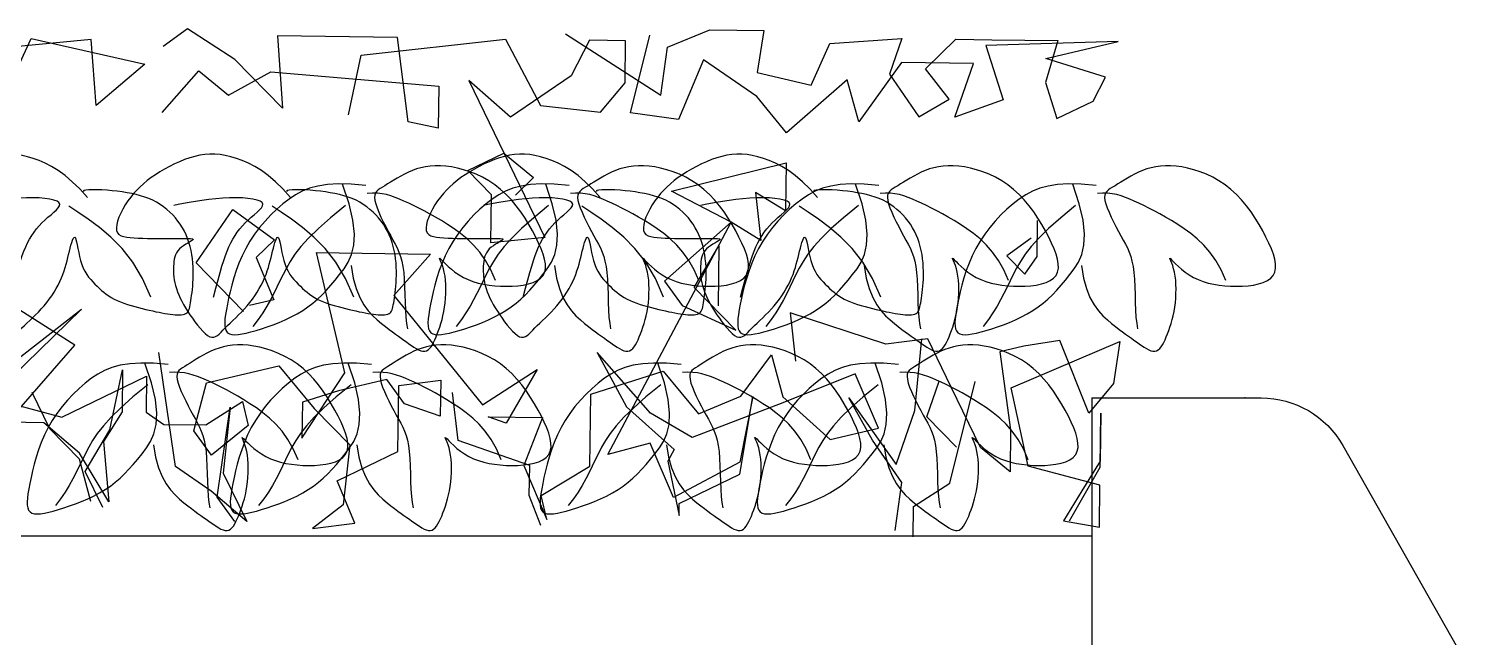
# Model space of a CAD drawing. Extents: x -1568 to -728, y -1287 to -990.
# Drawn here: x -1347.125 to -1343.301, y -1213.639 to -1212.017 of the extents above; entities that cross this region are included whole.
import ezdxf

# ---------------------------------------------------------------- set-up
doc = ezdxf.new("R2010")
doc.units = 0
doc.header["$LTSCALE"] = 5
doc.layers.get('0').update_dxf_attribs({"linetype": 'CONTINUOUS'})
for name, color, linetype in [('fz', 7, 'CONTINUOUS'), ('LH', 94, 'CONTINUOUS'), ('PP-COM', 7, 'CONTINUOUS'), ('尺寸标注', 2, 'CONTINUOUS'), ('绿化', 3, 'CONTINUOUS')]:
    doc.layers.add(name, color=color, linetype=linetype)

# ---------------------------------------------------------------- blocks, each defined once
blk = doc.blocks.new('cs2')
for p, q in [((4730.5877, 1071.789), (4730.1362, 1071.789)), ((4730.5877, 1071.789), (4730.5877, 1069.539)), ((4729.9188, 1071.6624), (4729.5975, 1071.0964))]:
    blk.add_line(p, q)
blk.add_arc((4730.1362, 1071.539), 0.25, 90, 150.42)
blk.add_point((4730.1798, 1071.789))
blk = doc.blocks.new('LIM43')
at = {"color": 98}
for p, q in [((942286.557, 2579500.7542), (942286.2685, 2579500.7261)), ((942286.331, 2579500.6134), (942286.397, 2579500.7564)), ((942286.397, 2579500.7564), (942286.7001, 2579500.6883)), ((942286.5706, 2579500.5781), (942286.557, 2579500.7542)), ((942286.8134, 2579500.7827), (942286.7487, 2579500.7356)), ((942286.9403, 2579500.701), (942286.8134, 2579500.7827)), ((942287.3732, 2579500.759), (942287.0532, 2579500.7634)), ((942287.0532, 2579500.7634), (942287.0666, 2579500.5713)), ((942287.2765, 2579500.7124), (942287.6612, 2579500.7551)), ((942287.4021, 2579500.5348), (942287.3732, 2579500.759)), ((942287.6612, 2579500.7551), (942287.7548, 2579500.5779)), ((942287.8214, 2579500.7689), (942288.0753, 2579500.6055)), ((942287.9946, 2579500.5587), (942288.0454, 2579500.7658)), ((942288.093, 2579500.7332), (942288.2057, 2579500.7796)), ((942288.2057, 2579500.7796), (942288.3497, 2579500.7777)), ((942288.3497, 2579500.7777), (942288.3321, 2579500.666)), ((942288.5252, 2579500.7433), (942288.7175, 2579500.7566)), ((942288.7175, 2579500.7566), (942288.6841, 2579500.6612)), ((942288.7804, 2579500.6758), (942288.8615, 2579500.7547)), ((942288.8615, 2579500.7547), (942288.9575, 2579500.7534)), ((942287.8852, 2579500.752), (942287.8359, 2579500.6568)), ((942287.9812, 2579500.7507), (942287.8852, 2579500.752)), ((942287.9797, 2579500.6388), (942287.9812, 2579500.7507)), ((942288.0753, 2579500.6055), (942288.093, 2579500.7332)), ((942288.4757, 2579500.632), (942288.5252, 2579500.7433)), ((942289.2935, 2579500.7488), (942288.9412, 2579500.7376)), ((942288.9412, 2579500.7376), (942288.9873, 2579500.5931)), ((942288.9575, 2579500.7534), (942289.1335, 2579500.751)), ((942289.1335, 2579500.751), (942289.0999, 2579500.6395)), ((942289.1008, 2579500.7034), (942289.2935, 2579500.7488)), ((942286.7001, 2579500.6883), (942286.5706, 2579500.5781)), ((942287.0666, 2579500.5713), (942286.9403, 2579500.701)), ((942287.2424, 2579500.5529), (942287.2765, 2579500.7124)), ((942288.1886, 2579500.6999), (942288.1224, 2579500.5409)), ((942288.3313, 2579500.602), (942288.1886, 2579500.6999)), ((942288.7166, 2579500.6927), (942288.6024, 2579500.5344)), ((942288.9086, 2579500.6901), (942288.7166, 2579500.6927)), ((942288.8586, 2579500.5469), (942288.9086, 2579500.6901)), ((942289.2602, 2579500.6533), (942289.1008, 2579500.7034)), ((942286.7463, 2579500.5597), (942286.8439, 2579500.6703)), ((942286.8439, 2579500.6703), (942286.923, 2579500.6053)), ((942286.923, 2579500.6053), (942287.0359, 2579500.6677)), ((942287.0359, 2579500.6677), (942287.4835, 2579500.6296)), ((942287.6744, 2579500.547), (942287.5637, 2579500.6445)), ((942287.5637, 2579500.6445), (942287.766, 2579500.226)), ((942287.8359, 2579500.6568), (942287.6744, 2579500.547)), ((942288.3321, 2579500.666), (942288.4757, 2579500.632)), ((942288.5719, 2579500.6467), (942288.41, 2579500.505)), ((942288.6024, 2579500.5344), (942288.5719, 2579500.6467)), ((942288.6841, 2579500.6612), (942288.7626, 2579500.5482)), ((942288.8433, 2579500.595), (942288.7804, 2579500.6758)), ((942289.0999, 2579500.6395), (942289.1306, 2579500.5431)), ((942289.2273, 2579500.5898), (942289.2602, 2579500.6533)), ((942287.4835, 2579500.6296), (942287.4819, 2579500.5177)), ((942287.9146, 2579500.5598), (942287.9797, 2579500.6388)), ((942288.41, 2579500.505), (942288.3313, 2579500.602)), ((942287.7548, 2579500.5779), (942287.9146, 2579500.5598)), ((942288.7626, 2579500.5482), (942288.8433, 2579500.595)), ((942288.9873, 2579500.5931), (942288.8586, 2579500.5469)), ((942289.1306, 2579500.5431), (942289.2273, 2579500.5898)), ((942287.4819, 2579500.5177), (942287.4021, 2579500.5348)), ((942288.1224, 2579500.5409), (942287.9946, 2579500.5587)), ((942287.5604, 2579500.4047), (942287.6571, 2579500.4513)), ((942287.6571, 2579500.4513), (942287.7362, 2579500.3863)), ((942288.1038, 2579500.3493), (942288.4089, 2579500.4251)), ((942288.4089, 2579500.4251), (942288.4071, 2579500.2972)), ((942287.6235, 2579500.3399), (942287.5604, 2579500.4047)), ((942287.7362, 2579500.3863), (942287.6875, 2579500.339)), ((942287.6218, 2579500.212), (942287.6235, 2579500.3399)), ((942288.2627, 2579500.2672), (942288.1038, 2579500.3493)), ((942288.3278, 2579500.3462), (942288.342, 2579500.2181)), ((942288.4071, 2579500.2972), (942288.3278, 2579500.3462)), ((942286.8369, 2579500.1588), (942286.9349, 2579500.3013)), ((942286.9349, 2579500.3013), (942287.0458, 2579500.2199)), ((942287.9341, 2579499.6481), (942288.2627, 2579500.2672)), ((942288.2627, 2579500.2672), (942288.0845, 2579500.1097)), ((942288.342, 2579500.2181), (942288.2627, 2579500.2672)), ((942289.0776, 2579500.1761), (942289.0789, 2579500.272)), ((942287.0458, 2579500.2199), (942286.9971, 2579500.1726)), ((942287.766, 2579500.226), (942287.6218, 2579500.212)), ((942289.0623, 2579500.2243), (942288.9976, 2579500.1772)), ((942287.1573, 2579500.1864), (942287.4613, 2579500.1822)), ((942287.233, 2579499.8656), (942287.1573, 2579500.1864)), ((942287.4613, 2579500.1822), (942287.3638, 2579500.0716)), ((942288.1643, 2579500.0927), (942288.2298, 2579500.2037)), ((942288.2298, 2579500.2037), (942288.2276, 2579500.0438)), ((942286.9631, 2579500.0291), (942286.8369, 2579500.1588)), ((942286.9971, 2579500.1726), (942287.0436, 2579500.06)), ((942288.9976, 2579500.1772), (942289.0449, 2579500.1286)), ((942289.0449, 2579500.1286), (942289.0776, 2579500.1761)), ((942288.0845, 2579500.1097), (942288.1316, 2579500.0451)), ((942286.5138, 2579499.9393), (942286.3076, 2579500.0701)), ((942287.3638, 2579500.0716), (942287.5999, 2579499.7806)), ((942288.2747, 2579499.9792), (942288.1643, 2579500.0927)), ((942286.5311, 2579500.035), (942286.2878, 2579499.7985)), ((942286.3694, 2579499.9093), (942286.5311, 2579500.035)), ((942287.0436, 2579500.06), (942286.9794, 2579500.0449)), ((942288.1316, 2579500.0451), (942288.2747, 2579499.9792)), ((942288.6743, 2579499.9418), (942288.4194, 2579500.0252)), ((942288.4194, 2579500.0252), (942288.4337, 2579499.8971)), ((942288.7865, 2579499.9562), (942288.6743, 2579499.9418)), ((942288.7519, 2579499.7649), (942288.7705, 2579499.9565)), ((942288.8488, 2579499.8275), (942288.7865, 2579499.9562)), ((942289.1385, 2579499.9514), (942289.0423, 2579499.9368)), ((942289.2159, 2579499.7585), (942289.1385, 2579499.9514)), ((942286.335, 2579499.7339), (942286.5138, 2579499.9393)), ((942286.7815, 2579499.6159), (942286.7376, 2579499.9203)), ((942287.9059, 2579499.9203), (942287.9839, 2579499.7753)), ((942288.0477, 2579499.7585), (942287.9059, 2579499.9203)), ((942288.2883, 2579499.8032), (942288.3699, 2579499.914)), ((942288.3699, 2579499.914), (942288.4003, 2579499.8016)), ((942289.0423, 2579499.9368), (942288.9781, 2579499.9216)), ((942288.9781, 2579499.9216), (942289.0073, 2579499.7134)), ((942289.0088, 2579499.8253), (942289.2985, 2579499.9492)), ((942289.2985, 2579499.9492), (942289.281, 2579499.8376)), ((942286.8645, 2579499.8386), (942287.0572, 2579499.8839)), ((942287.0572, 2579499.8839), (942287.1517, 2579499.7707)), ((942287.5999, 2579499.7806), (942287.7452, 2579499.8745)), ((942287.7452, 2579499.8745), (942287.6632, 2579499.7318)), ((942286.4792, 2579499.7479), (942286.7047, 2579499.8568)), ((942286.6068, 2579499.7142), (942286.6409, 2579499.8736)), ((942286.6409, 2579499.8736), (942286.6394, 2579499.7617)), ((942286.7047, 2579499.8568), (942286.7034, 2579499.7609)), ((942286.8308, 2579499.7112), (942286.8645, 2579499.8386)), ((942287.1186, 2579499.6912), (942287.233, 2579499.8656)), ((942287.3447, 2579499.848), (942287.2163, 2579499.8178)), ((942287.3919, 2579499.7834), (942287.3447, 2579499.848)), ((942287.3765, 2579499.8316), (942287.4888, 2579499.8461)), ((942287.4888, 2579499.8461), (942287.4874, 2579499.7502)), ((942287.8883, 2579499.8086), (942288.0812, 2579499.8699)), ((942288.0812, 2579499.8699), (942288.1757, 2579499.7567)), ((942288.5932, 2579499.863), (942288.4001, 2579499.7856)), ((942288.6553, 2579499.7182), (942288.5932, 2579499.863)), ((942288.7837, 2579499.7484), (942288.817, 2579499.8439)), ((942288.8453, 2579499.5717), (942288.913, 2579499.8426)), ((942289.281, 2579499.8376), (942289.2159, 2579499.7585)), ((942286.2878, 2579499.7985), (942286.4792, 2579499.7479)), ((942286.4468, 2579499.7164), (942286.4001, 2579499.813)), ((942287.2163, 2579499.8178), (942287.1199, 2579499.7872)), ((942287.3741, 2579499.6558), (942287.3765, 2579499.8316)), ((942287.5346, 2579499.6856), (942287.5203, 2579499.8137)), ((942287.8857, 2579499.6168), (942287.8883, 2579499.8086)), ((942288.1757, 2579499.7567), (942288.2883, 2579499.8032)), ((942288.2855, 2579499.5953), (942288.3203, 2579499.8027)), ((942288.3203, 2579499.8027), (942288.2859, 2579499.6273)), ((942288.4003, 2579499.8016), (942288.5268, 2579499.688)), ((942288.6388, 2579499.6865), (942288.5763, 2579499.7992)), ((942288.5763, 2579499.7992), (942288.7019, 2579499.6216)), ((942288.9266, 2579499.6665), (942288.8488, 2579499.8275)), ((942289.054, 2579499.6168), (942289.0088, 2579499.8253)), ((942286.6394, 2579499.7617), (942286.5903, 2579499.6825)), ((942286.7034, 2579499.7609), (942286.751, 2579499.7282)), ((942286.863, 2579499.7267), (942286.9599, 2579499.7893)), ((942286.8924, 2579499.5344), (942286.9276, 2579499.7738)), ((942286.9276, 2579499.7738), (942286.9092, 2579499.5982)), ((942286.9599, 2579499.7893), (942286.975, 2579499.7252)), ((942287.1199, 2579499.7872), (942287.1186, 2579499.6912)), ((942287.1517, 2579499.7707), (942287.2463, 2579499.6735)), ((942287.4874, 2579499.7502), (942287.3919, 2579499.7834)), ((942287.9839, 2579499.7753), (942288.1104, 2579499.6617)), ((942288.4001, 2579499.7856), (942288.1588, 2579499.693)), ((942288.7019, 2579499.6216), (942288.7519, 2579499.7649)), ((942286.431, 2579499.7326), (942286.335, 2579499.7339)), ((942286.5259, 2579499.6514), (942286.431, 2579499.7326)), ((942286.751, 2579499.7282), (942286.863, 2579499.7267)), ((942286.975, 2579499.7252), (942286.8779, 2579499.6466)), ((942287.6154, 2579499.7484), (942287.7594, 2579499.7464)), ((942287.6632, 2579499.7318), (942287.6154, 2579499.7484)), ((942287.7594, 2579499.7464), (942287.7097, 2579499.6192)), ((942288.1588, 2579499.693), (942288.0477, 2579499.7585)), ((942288.8626, 2579499.6674), (942288.7837, 2579499.7484)), ((942289.246, 2579499.6142), (942289.2479, 2579499.7581)), ((942289.2479, 2579499.7581), (942289.2462, 2579499.6302)), ((942286.5257, 2579499.6354), (942286.4468, 2579499.7164)), ((942286.5412, 2579499.6032), (942286.6068, 2579499.7142)), ((942286.8779, 2579499.6466), (942286.8308, 2579499.7112)), ((942287.7257, 2579499.619), (942287.5346, 2579499.6856)), ((942288.5268, 2579499.688), (942288.6553, 2579499.7182)), ((942288.7173, 2579499.5735), (942288.6388, 2579499.6865)), ((942289.0073, 2579499.7134), (942289.0057, 2579499.6015)), ((942286.6041, 2579499.5224), (942286.5259, 2579499.6514)), ((942286.5903, 2579499.6825), (942286.6041, 2579499.5224)), ((942287.213, 2579499.578), (942287.3741, 2579499.6558)), ((942287.2463, 2579499.6735), (942287.2282, 2579499.5139)), ((942288.0466, 2579499.6786), (942287.9341, 2579499.6481)), ((942288.1086, 2579499.5338), (942288.0466, 2579499.6786)), ((942288.1104, 2579499.6617), (942288.0939, 2579499.6299)), ((942289.0057, 2579499.6015), (942288.9266, 2579499.6665)), ((942286.5561, 2579499.523), (942286.5257, 2579499.6354)), ((942286.8766, 2579499.5506), (942286.7815, 2579499.6159)), ((942287.7097, 2579499.6192), (942287.7717, 2579499.4745)), ((942287.7246, 2579499.5391), (942287.7257, 2579499.619)), ((942287.7566, 2579499.5386), (942287.8857, 2579499.6168)), ((942288.0939, 2579499.6299), (942288.124, 2579499.4856)), ((942288.2859, 2579499.6273), (942288.1086, 2579499.5338)), ((942289.2453, 2579499.5662), (942289.054, 2579499.6168)), ((942289.164, 2579499.4714), (942289.246, 2579499.6142)), ((942289.2462, 2579499.6302), (942289.1971, 2579499.5509)), ((942286.5879, 2579499.5066), (942286.5412, 2579499.6032)), ((942286.9092, 2579499.5982), (942286.9715, 2579499.4694)), ((942287.2595, 2579499.4655), (942287.213, 2579499.578)), ((942288.1244, 2579499.5176), (942288.2855, 2579499.5953)), ((942288.6995, 2579499.4458), (942288.7173, 2579499.5735)), ((942288.7484, 2579499.5091), (942288.8453, 2579499.5717)), ((942286.9715, 2579499.4694), (942286.8766, 2579499.5506)), ((942286.9395, 2579499.4698), (942286.8924, 2579499.5344)), ((942287.7555, 2579499.4587), (942287.7246, 2579499.5391)), ((942287.7717, 2579499.4745), (942287.7566, 2579499.5386)), ((942289.1971, 2579499.5509), (942289.148, 2579499.4716)), ((942289.2438, 2579499.4543), (942289.2453, 2579499.5662)), ((942287.2282, 2579499.5139), (942287.1473, 2579499.451)), ((942288.124, 2579499.4856), (942288.1244, 2579499.5176)), ((942288.7473, 2579499.4291), (942288.7484, 2579499.5091)), ((942287.1473, 2579499.451), (942287.2595, 2579499.4655)), ((942289.148, 2579499.4716), (942289.2438, 2579499.4543))]:
    blk.add_line(p, q, dxfattribs=at)
blk = doc.blocks.new('花')
at = {"layer": 'LH', "color": 12}
for p, q in [((0.6009, 0.461), (0.5901, 0.4561)), ((0.6123, 0.4652), (0.6009, 0.461)), ((0.6241, 0.4688), (0.6123, 0.4652)), ((0.6366, 0.4716), (0.6241, 0.4688)), ((0.6496, 0.4736), (0.6366, 0.4716)), ((0.6634, 0.4747), (0.6496, 0.4736)), ((0.6779, 0.4749), (0.6634, 0.4747)), ((0.6932, 0.4741), (0.6779, 0.4749)), ((0.7092, 0.4722), (0.6932, 0.4741)), ((0.7259, 0.4693), (0.7092, 0.4722)), ((0.7431, 0.4652), (0.7259, 0.4693)), ((0.7605, 0.4599), (0.7431, 0.4652)), ((0.7779, 0.4533), (0.7605, 0.4599)), ((0.5429, 0.4263), (0.5349, 0.4203)), ((0.5514, 0.4325), (0.5429, 0.4263)), ((0.5604, 0.4387), (0.5514, 0.4325)), ((0.5698, 0.4448), (0.5604, 0.4387)), ((0.5797, 0.4507), (0.5698, 0.4448)), ((0.5901, 0.4561), (0.5797, 0.4507)), ((0.7953, 0.4454), (0.7779, 0.4533)), ((0.8123, 0.4361), (0.7953, 0.4454)), ((0.8287, 0.4253), (0.8123, 0.4361)), ((0.8445, 0.4131), (0.8287, 0.4253)), ((-0.5698, 0.3826), (-0.5828, 0.3754)), ((-0.5567, 0.3892), (-0.5698, 0.3826)), ((-0.5435, 0.395), (-0.5567, 0.3892)), ((-0.5303, 0.4), (-0.5435, 0.395)), ((-0.5172, 0.4041), (-0.5303, 0.4)), ((-0.5041, 0.4071), (-0.5172, 0.4041)), ((-0.4909, 0.4092), (-0.5041, 0.4071)), ((-0.4776, 0.4103), (-0.4909, 0.4092)), ((-0.4639, 0.4103), (-0.4776, 0.4103)), ((-0.4498, 0.4093), (-0.4639, 0.4103)), ((-0.4351, 0.4072), (-0.4498, 0.4093)), ((-0.4197, 0.4041), (-0.4351, 0.4072)), ((-0.4036, 0.3998), (-0.4197, 0.4041)), ((-0.3867, 0.3941), (-0.4036, 0.3998)), ((-0.369, 0.3867), (-0.3867, 0.3941)), ((-0.3504, 0.3772), (-0.369, 0.3867)), ((0.321, 0.3859), (0.3021, 0.3764)), ((0.3425, 0.3937), (0.321, 0.3859)), ((0.3674, 0.3998), (0.3425, 0.3937)), ((0.3964, 0.4039), (0.3674, 0.3998)), ((0.4303, 0.4061), (0.3964, 0.4039)), ((0.4295, 0.3534), (0.4075, 0.4044)), ((0.47, 0.4062), (0.4303, 0.4061)), ((0.4891, 0.387), (0.4751, 0.385)), ((0.5023, 0.3878), (0.4891, 0.387)), ((0.4969, 0.3877), (0.4954, 0.3823)), ((0.4996, 0.3924), (0.4969, 0.3877)), ((0.5035, 0.3966), (0.4996, 0.3924)), ((0.5147, 0.3874), (0.5023, 0.3878)), ((0.5084, 0.4007), (0.5035, 0.3966)), ((0.5141, 0.4049), (0.5084, 0.4007)), ((0.5205, 0.4095), (0.5141, 0.4049)), ((0.5267, 0.3861), (0.5147, 0.3874)), ((0.5274, 0.4146), (0.5205, 0.4095)), ((0.5385, 0.3838), (0.5267, 0.3861)), ((0.5349, 0.4203), (0.5274, 0.4146)), ((0.5503, 0.3808), (0.5385, 0.3838)), ((0.8595, 0.3996), (0.8445, 0.4131)), ((0.8738, 0.3851), (0.8595, 0.3996)), ((0.8872, 0.3699), (0.8738, 0.3851)), ((-0.6196, 0.3512), (-0.6308, 0.3427)), ((-0.6078, 0.3596), (-0.6196, 0.3512)), ((-0.5955, 0.3677), (-0.6078, 0.3596)), ((-0.5828, 0.3754), (-0.5955, 0.3677)), ((-0.331, 0.3653), (-0.3504, 0.3772)), ((-0.3106, 0.3508), (-0.331, 0.3653)), ((-0.2893, 0.3332), (-0.3106, 0.3508)), ((0.2691, 0.3526), (0.2535, 0.3385)), ((0.2851, 0.3652), (0.2691, 0.3526)), ((0.3021, 0.3764), (0.2851, 0.3652)), ((0.4201, 0.348), (0.3832, 0.3123)), ((0.4433, 0.3104), (0.4295, 0.3534)), ((0.4954, 0.3823), (0.4953, 0.3759)), ((0.4953, 0.3759), (0.4968, 0.3682)), ((0.4968, 0.3682), (0.5, 0.3591)), ((0.5, 0.3591), (0.5045, 0.3487)), ((0.5045, 0.3487), (0.5103, 0.3374)), ((0.5622, 0.3771), (0.5503, 0.3808)), ((0.5745, 0.373), (0.5622, 0.3771)), ((0.5875, 0.3683), (0.5745, 0.373)), ((0.601, 0.3633), (0.5875, 0.3683)), ((0.6152, 0.3577), (0.601, 0.3633)), ((0.63, 0.3515), (0.6152, 0.3577)), ((0.6454, 0.3448), (0.63, 0.3515)), ((0.6615, 0.3373), (0.6454, 0.3448)), ((0.8998, 0.3542), (0.8872, 0.3699)), ((0.9116, 0.3382), (0.8998, 0.3542)), ((-0.6691, 0.3072), (-0.6772, 0.2977)), ((-0.6605, 0.3163), (-0.6691, 0.3072)), ((-0.6512, 0.3253), (-0.6605, 0.3163)), ((-0.6414, 0.334), (-0.6512, 0.3253)), ((-0.6308, 0.3427), (-0.6414, 0.334)), ((-0.267, 0.3124), (-0.2893, 0.3332)), ((-0.2776, 0.3296), (-0.2796, 0.3273)), ((-0.2724, 0.3315), (-0.2776, 0.3296)), ((-0.2646, 0.333), (-0.2724, 0.3315)), ((-0.2545, 0.3341), (-0.2646, 0.333)), ((-0.2428, 0.3349), (-0.2545, 0.3341)), ((-0.2299, 0.3354), (-0.2428, 0.3349)), ((-0.2163, 0.3356), (-0.2299, 0.3354)), ((-0.2025, 0.3355), (-0.2163, 0.3356)), ((-0.1889, 0.3352), (-0.2025, 0.3355)), ((-0.1756, 0.3347), (-0.1889, 0.3352)), ((-0.1627, 0.3338), (-0.1756, 0.3347)), ((-0.1502, 0.3326), (-0.1627, 0.3338)), ((-0.1379, 0.3309), (-0.1502, 0.3326)), ((-0.1261, 0.3288), (-0.1379, 0.3309)), ((-0.1145, 0.3262), (-0.1261, 0.3288)), ((-0.1034, 0.323), (-0.1145, 0.3262)), ((-0.0926, 0.3192), (-0.1034, 0.323)), ((-0.0822, 0.3148), (-0.0926, 0.3192)), ((-0.0723, 0.3098), (-0.0822, 0.3148)), ((-0.0627, 0.3043), (-0.0723, 0.3098)), ((0.2238, 0.3066), (0.21, 0.2891)), ((0.2384, 0.3231), (0.2238, 0.3066)), ((0.2535, 0.3385), (0.2384, 0.3231)), ((0.3832, 0.3123), (0.3533, 0.281)), ((0.45, 0.2744), (0.4433, 0.3104)), ((0.5103, 0.3374), (0.5169, 0.3254)), ((0.5169, 0.3254), (0.5242, 0.3132)), ((0.5242, 0.3132), (0.5318, 0.3009)), ((0.6782, 0.3292), (0.6615, 0.3373)), ((0.6956, 0.3202), (0.6782, 0.3292)), ((0.7136, 0.3104), (0.6956, 0.3202)), ((0.732, 0.2992), (0.7136, 0.3104)), ((0.9225, 0.3222), (0.9116, 0.3382)), ((0.9325, 0.3065), (0.9225, 0.3222)), ((0.9415, 0.2913), (0.9325, 0.3065)), ((-0.6917, 0.2777), (-0.6983, 0.267)), ((-0.6847, 0.2879), (-0.6917, 0.2777)), ((-0.6772, 0.2977), (-0.6847, 0.2879)), ((-0.5639, 0.2687), (-0.5755, 0.2654)), ((-0.5503, 0.2725), (-0.5639, 0.2687)), ((-0.5352, 0.2765), (-0.5503, 0.2725)), ((-0.5189, 0.2807), (-0.5352, 0.2765)), ((-0.5016, 0.2848), (-0.5189, 0.2807)), ((-0.4836, 0.2888), (-0.5016, 0.2848)), ((-0.4653, 0.2923), (-0.4836, 0.2888)), ((-0.447, 0.2954), (-0.4653, 0.2923)), ((-0.4289, 0.2977), (-0.447, 0.2954)), ((-0.4114, 0.2993), (-0.4289, 0.2977)), ((-0.3949, 0.3002), (-0.4114, 0.2993)), ((-0.3799, 0.3003), (-0.3949, 0.3002)), ((-0.3666, 0.2996), (-0.3799, 0.3003)), ((-0.3555, 0.2981), (-0.3666, 0.2996)), ((-0.3469, 0.2958), (-0.3555, 0.2981)), ((-0.3528, 0.2656), (-0.3467, 0.2722)), ((-0.3413, 0.2926), (-0.3469, 0.2958)), ((-0.3467, 0.2722), (-0.342, 0.2784)), ((-0.342, 0.2784), (-0.3393, 0.2838)), ((-0.3389, 0.2886), (-0.3413, 0.2926)), ((-0.3393, 0.2838), (-0.3389, 0.2886)), ((-0.2887, 0.2709), (-0.3142, 0.2852)), ((-0.2597, 0.2546), (-0.2887, 0.2709)), ((-0.0535, 0.2983), (-0.0627, 0.3043)), ((-0.0448, 0.2918), (-0.0535, 0.2983)), ((-0.0365, 0.2849), (-0.0448, 0.2918)), ((-0.0287, 0.2775), (-0.0365, 0.2849)), ((-0.0214, 0.2698), (-0.0287, 0.2775)), ((-0.0145, 0.2617), (-0.0214, 0.2698)), ((0.1971, 0.2707), (0.1851, 0.2516)), ((0.21, 0.2891), (0.1971, 0.2707)), ((0.3533, 0.281), (0.3296, 0.2535)), ((0.4509, 0.2443), (0.45, 0.2744)), ((0.5318, 0.3009), (0.5395, 0.2889)), ((0.5395, 0.2889), (0.547, 0.2775)), ((0.547, 0.2775), (0.554, 0.2669)), ((0.7506, 0.2864), (0.732, 0.2992)), ((0.7689, 0.2715), (0.7506, 0.2864)), ((0.7869, 0.254), (0.7689, 0.2715)), ((0.9494, 0.2767), (0.9415, 0.2913)), ((0.9559, 0.2627), (0.9494, 0.2767)), ((-0.7146, 0.2331), (-0.7184, 0.222)), ((-0.7098, 0.2444), (-0.7146, 0.2331)), ((-0.7044, 0.2558), (-0.7098, 0.2444)), ((-0.6983, 0.267), (-0.7044, 0.2558)), ((-0.3887, 0.2263), (-0.382, 0.2348)), ((-0.382, 0.2348), (-0.3749, 0.2429)), ((-0.3749, 0.2429), (-0.3674, 0.2508)), ((-0.3674, 0.2508), (-0.3598, 0.2584)), ((-0.3598, 0.2584), (-0.3528, 0.2656)), ((-0.2285, 0.2353), (-0.2597, 0.2546)), ((-0.1961, 0.2122), (-0.2285, 0.2353)), ((-0.0081, 0.2531), (-0.0145, 0.2617)), ((-0.0021, 0.2443), (-0.0081, 0.2531)), ((0.0033, 0.235), (-0.0021, 0.2443)), ((0.0082, 0.2254), (0.0033, 0.235)), ((0.1743, 0.232), (0.1648, 0.2119)), ((0.1851, 0.2516), (0.1743, 0.232)), ((0.3296, 0.2535), (0.311, 0.2291)), ((0.4471, 0.2192), (0.4509, 0.2443)), ((0.554, 0.2669), (0.5606, 0.2568)), ((0.5606, 0.2568), (0.5668, 0.2468)), ((0.5668, 0.2468), (0.5724, 0.2364)), ((0.5724, 0.2364), (0.5775, 0.2253)), ((0.8042, 0.2335), (0.7869, 0.254)), ((0.8205, 0.2097), (0.8042, 0.2335)), ((0.9608, 0.2496), (0.9559, 0.2627)), ((0.964, 0.2372), (0.9608, 0.2496)), ((0.9651, 0.2258), (0.964, 0.2372)), ((-0.7228, 0.2017), (-0.723, 0.1931)), ((-0.723, 0.1931), (-0.7218, 0.1859)), ((-0.7212, 0.2114), (-0.7228, 0.2017)), ((-0.7184, 0.222), (-0.7212, 0.2114)), ((-0.4111, 0.1888), (-0.4061, 0.1988)), ((-0.4061, 0.1988), (-0.4008, 0.2084)), ((-0.4008, 0.2084), (-0.395, 0.2175)), ((-0.395, 0.2175), (-0.3887, 0.2263)), ((-0.2986, 0.1891), (-0.297, 0.1952)), ((-0.297, 0.1952), (-0.2954, 0.2)), ((-0.2954, 0.2), (-0.2937, 0.203)), ((-0.2937, 0.203), (-0.2919, 0.2039)), ((-0.2919, 0.2039), (-0.29, 0.2024)), ((-0.29, 0.2024), (-0.288, 0.1984)), ((-0.288, 0.1984), (-0.2858, 0.1921)), ((-0.2858, 0.1921), (-0.2835, 0.184)), ((-0.1637, 0.1842), (-0.1961, 0.2122)), ((0.0127, 0.2155), (0.0082, 0.2254)), ((0.0166, 0.2052), (0.0127, 0.2155)), ((0.02, 0.1945), (0.0166, 0.2052)), ((0.023, 0.1837), (0.02, 0.1945)), ((0.1566, 0.1916), (0.1498, 0.1712)), ((0.1648, 0.2119), (0.1566, 0.1916)), ((0.2967, 0.2074), (0.2857, 0.1875)), ((0.311, 0.2291), (0.2967, 0.2074)), ((0.4305, 0.1797), (0.4399, 0.198)), ((0.4399, 0.198), (0.4471, 0.2192)), ((0.5775, 0.2253), (0.582, 0.2129)), ((0.582, 0.2129), (0.5861, 0.1991)), ((0.5861, 0.1991), (0.5896, 0.1832)), ((0.682, 0.2284), (0.682, 0.2291)), ((0.682, 0.2291), (0.6836, 0.2281)), ((0.6831, 0.2259), (0.682, 0.2284)), ((0.6852, 0.222), (0.6831, 0.2259)), ((0.6836, 0.2281), (0.6869, 0.2253)), ((0.688, 0.2166), (0.6852, 0.222)), ((0.6869, 0.2253), (0.6919, 0.221)), ((0.6911, 0.2099), (0.688, 0.2166)), ((0.6944, 0.202), (0.6911, 0.2099)), ((0.6919, 0.221), (0.6984, 0.2155)), ((0.6974, 0.1929), (0.6944, 0.202)), ((0.7001, 0.1829), (0.6974, 0.1929)), ((0.6984, 0.2155), (0.7063, 0.2092)), ((0.7063, 0.2092), (0.7154, 0.2025)), ((0.7154, 0.2025), (0.7257, 0.1957)), ((0.7257, 0.1957), (0.737, 0.1893)), ((0.8356, 0.182), (0.8205, 0.2097)), ((0.9459, 0.1911), (0.9544, 0.1981)), ((0.9544, 0.1981), (0.9605, 0.2062)), ((0.9605, 0.2062), (0.964, 0.2155)), ((0.964, 0.2155), (0.9651, 0.2258)), ((-0.7218, 0.1859), (-0.7189, 0.1803)), ((-0.7189, 0.1803), (-0.7145, 0.1761)), ((-0.7145, 0.1761), (-0.7087, 0.1731)), ((-0.7087, 0.1731), (-0.7016, 0.1713)), ((-0.7016, 0.1713), (-0.6933, 0.1703)), ((-0.6933, 0.1703), (-0.6839, 0.17)), ((-0.6839, 0.17), (-0.6736, 0.1701)), ((-0.6736, 0.1701), (-0.6625, 0.1706)), ((-0.6625, 0.1706), (-0.6506, 0.1712)), ((-0.6506, 0.1712), (-0.6383, 0.1719)), ((-0.6383, 0.1719), (-0.6256, 0.1727)), ((-0.6256, 0.1727), (-0.6128, 0.1735)), ((-0.6128, 0.1735), (-0.6001, 0.1744)), ((-0.6001, 0.1744), (-0.5877, 0.1754)), ((-0.5877, 0.1754), (-0.5757, 0.1764)), ((-0.5757, 0.1764), (-0.5644, 0.1774)), ((-0.5644, 0.1774), (-0.5539, 0.1785)), ((-0.5539, 0.1785), (-0.5445, 0.1794)), ((-0.5457, 0.1558), (-0.5504, 0.1509)), ((-0.5404, 0.1604), (-0.5457, 0.1558)), ((-0.5445, 0.1794), (-0.5362, 0.1803)), ((-0.5348, 0.1647), (-0.5404, 0.1604)), ((-0.5362, 0.1803), (-0.5291, 0.1808)), ((-0.5294, 0.1686), (-0.5348, 0.1647)), ((-0.5245, 0.1721), (-0.5294, 0.1686)), ((-0.5291, 0.1808), (-0.5235, 0.1811)), ((-0.5204, 0.175), (-0.5245, 0.1721)), ((-0.5235, 0.1811), (-0.5194, 0.181)), ((-0.5176, 0.1774), (-0.5204, 0.175)), ((-0.5194, 0.181), (-0.517, 0.1804)), ((-0.5164, 0.1792), (-0.5176, 0.1774)), ((-0.517, 0.1804), (-0.5164, 0.1792)), ((-0.4272, 0.1434), (-0.4236, 0.1558)), ((-0.4236, 0.1558), (-0.4198, 0.1674)), ((-0.4198, 0.1674), (-0.4157, 0.1784)), ((-0.4157, 0.1784), (-0.4111, 0.1888)), ((-0.3056, 0.1482), (-0.3042, 0.1569)), ((-0.3042, 0.1569), (-0.3029, 0.1655)), ((-0.3029, 0.1655), (-0.3015, 0.1739)), ((-0.3015, 0.1739), (-0.3001, 0.1819)), ((-0.3001, 0.1819), (-0.2986, 0.1891)), ((-0.2835, 0.184), (-0.2809, 0.1747)), ((-0.2809, 0.1747), (-0.278, 0.1644)), ((-0.278, 0.1644), (-0.2747, 0.1537)), ((-0.2747, 0.1537), (-0.2711, 0.1431)), ((-0.1322, 0.1503), (-0.1637, 0.1842)), ((0.0254, 0.1727), (0.023, 0.1837)), ((0.0275, 0.1617), (0.0254, 0.1727)), ((0.0291, 0.1507), (0.0275, 0.1617)), ((0.1498, 0.1712), (0.1441, 0.1509)), ((0.277, 0.169), (0.2696, 0.1513)), ((0.2857, 0.1875), (0.277, 0.169)), ((0.4096, 0.1478), (0.42, 0.1633)), ((0.42, 0.1633), (0.4305, 0.1797)), ((0.4485, 0.19), (0.4569, 0.1573)), ((0.4569, 0.1573), (0.4671, 0.1299)), ((0.5896, 0.1832), (0.5926, 0.1651)), ((0.5926, 0.1651), (0.5952, 0.1453)), ((0.7023, 0.1721), (0.7001, 0.1829)), ((0.704, 0.1607), (0.7023, 0.1721)), ((0.7053, 0.1487), (0.704, 0.1607)), ((0.737, 0.1893), (0.7492, 0.1834)), ((0.7492, 0.1834), (0.762, 0.1786)), ((0.762, 0.1786), (0.7756, 0.1747)), ((0.7756, 0.1747), (0.7896, 0.1717)), ((0.7896, 0.1717), (0.8042, 0.1696)), ((0.8042, 0.1696), (0.8191, 0.1684)), ((0.8191, 0.1684), (0.8343, 0.1679)), ((0.8343, 0.1679), (0.8496, 0.1682)), ((0.8496, 0.1682), (0.8651, 0.1692)), ((0.8651, 0.1692), (0.8805, 0.1708)), ((0.8805, 0.1708), (0.8956, 0.1732)), ((0.8956, 0.1732), (0.91, 0.1763)), ((0.91, 0.1763), (0.9234, 0.1803)), ((0.9234, 0.1803), (0.9355, 0.1852)), ((0.9355, 0.1852), (0.9459, 0.1911)), ((-0.5626, 0.1166), (-0.5627, 0.1101)), ((-0.5621, 0.1228), (-0.5626, 0.1166)), ((-0.5611, 0.1289), (-0.5621, 0.1228)), ((-0.5595, 0.1347), (-0.5611, 0.1289)), ((-0.5573, 0.1403), (-0.5595, 0.1347)), ((-0.5543, 0.1457), (-0.5573, 0.1403)), ((-0.5504, 0.1509), (-0.5543, 0.1457)), ((-0.4339, 0.1144), (-0.4305, 0.1297)), ((-0.4305, 0.1297), (-0.4272, 0.1434)), ((-0.3127, 0.112), (-0.3105, 0.1212)), ((-0.3105, 0.1212), (-0.3087, 0.1303)), ((-0.3087, 0.1303), (-0.3071, 0.1393)), ((-0.3071, 0.1393), (-0.3056, 0.1482)), ((-0.2711, 0.1431), (-0.2669, 0.1331)), ((-0.2669, 0.1331), (-0.2623, 0.1239)), ((-0.2623, 0.1239), (-0.2572, 0.1156)), ((-0.2572, 0.1156), (-0.2517, 0.108)), ((-0.1029, 0.1097), (-0.1322, 0.1503)), ((0.0304, 0.1399), (0.0291, 0.1507)), ((0.0313, 0.1293), (0.0304, 0.1399)), ((0.0319, 0.1191), (0.0313, 0.1293)), ((0.0323, 0.1094), (0.0319, 0.1191)), ((0.1395, 0.1311), (0.1357, 0.1118)), ((0.1441, 0.1509), (0.1395, 0.1311)), ((0.2561, 0.1163), (0.2492, 0.0987)), ((0.2628, 0.1338), (0.2561, 0.1163)), ((0.2696, 0.1513), (0.2628, 0.1338)), ((0.378, 0.106), (0.3887, 0.1192)), ((0.3887, 0.1192), (0.3992, 0.1331)), ((0.3992, 0.1331), (0.4096, 0.1478)), ((0.4671, 0.1299), (0.4785, 0.1072)), ((0.5952, 0.1453), (0.5976, 0.1247)), ((0.5976, 0.1247), (0.5999, 0.1039)), ((0.7061, 0.1365), (0.7053, 0.1487)), ((0.7065, 0.1242), (0.7061, 0.1365)), ((0.7064, 0.112), (0.7065, 0.1242)), ((-0.5627, 0.1101), (-0.5625, 0.1035)), ((-0.5625, 0.1035), (-0.5621, 0.0967)), ((-0.5621, 0.0967), (-0.5614, 0.0897)), ((-0.5614, 0.0897), (-0.5605, 0.0825)), ((-0.5605, 0.0825), (-0.5592, 0.0752)), ((-0.4452, 0.0553), (-0.4411, 0.0775)), ((-0.4411, 0.0775), (-0.4374, 0.0971)), ((-0.4374, 0.0971), (-0.4339, 0.1144)), ((-0.3255, 0.0733), (-0.3216, 0.0832)), ((-0.3216, 0.0832), (-0.3181, 0.0929)), ((-0.3181, 0.0929), (-0.3152, 0.1025)), ((-0.3152, 0.1025), (-0.3127, 0.112)), ((-0.2517, 0.108), (-0.246, 0.1012)), ((-0.246, 0.1012), (-0.24, 0.0949)), ((-0.24, 0.0949), (-0.2338, 0.0891)), ((-0.2338, 0.0891), (-0.2276, 0.0837)), ((-0.2276, 0.0837), (-0.2213, 0.0785)), ((-0.2213, 0.0785), (-0.215, 0.0735)), ((-0.0767, 0.0613), (-0.1029, 0.1097)), ((0.0316, 0.0753), (0.032, 0.083)), ((0.032, 0.083), (0.0322, 0.0913)), ((0.0322, 0.0913), (0.0324, 0.1001)), ((0.0324, 0.1001), (0.0323, 0.1094)), ((0.1327, 0.0934), (0.1303, 0.076)), ((0.1357, 0.1118), (0.1327, 0.0934)), ((0.2418, 0.081), (0.2336, 0.063)), ((0.2492, 0.0987), (0.2418, 0.081)), ((0.343, 0.0704), (0.3553, 0.0816)), ((0.3553, 0.0816), (0.3669, 0.0935)), ((0.3669, 0.0935), (0.378, 0.106)), ((0.4785, 0.1072), (0.4909, 0.0886)), ((0.4909, 0.0886), (0.5039, 0.0735)), ((0.5999, 0.1039), (0.6024, 0.0837)), ((0.6024, 0.0837), (0.6051, 0.0649)), ((0.7018, 0.0664), (0.7035, 0.0772)), ((0.7035, 0.0772), (0.7049, 0.0884)), ((0.7049, 0.0884), (0.7059, 0.1)), ((0.7059, 0.1), (0.7064, 0.112)), ((-0.5592, 0.0752), (-0.5576, 0.0678)), ((-0.5576, 0.0678), (-0.5555, 0.0603)), ((-0.5555, 0.0603), (-0.553, 0.0526)), ((-0.553, 0.0526), (-0.55, 0.0448)), ((-0.55, 0.0448), (-0.5465, 0.0369)), ((-0.4497, 0.0301), (-0.4452, 0.0553)), ((-0.3456, 0.0338), (-0.34, 0.0436)), ((-0.34, 0.0436), (-0.3347, 0.0534)), ((-0.3347, 0.0534), (-0.3299, 0.0634)), ((-0.3299, 0.0634), (-0.3255, 0.0733)), ((-0.215, 0.0735), (-0.2087, 0.0688)), ((-0.2087, 0.0688), (-0.2022, 0.0642)), ((-0.2022, 0.0642), (-0.1956, 0.0598)), ((-0.1956, 0.0598), (-0.1886, 0.0557)), ((-0.1886, 0.0557), (-0.1813, 0.0518)), ((-0.1813, 0.0518), (-0.1735, 0.0483)), ((-0.1735, 0.0483), (-0.1652, 0.045)), ((-0.1652, 0.045), (-0.1563, 0.0421)), ((-0.1563, 0.0421), (-0.1469, 0.0394)), ((-0.1469, 0.0394), (-0.1371, 0.0371)), ((0.0276, 0.0365), (0.0285, 0.0404)), ((0.0285, 0.0404), (0.0291, 0.0448)), ((0.0291, 0.0448), (0.0296, 0.0498)), ((0.0296, 0.0498), (0.0301, 0.0553)), ((0.0301, 0.0553), (0.0306, 0.0614)), ((0.0306, 0.0614), (0.0311, 0.068)), ((0.0311, 0.068), (0.0316, 0.0753)), ((0.1269, 0.0452), (0.1258, 0.032)), ((0.1284, 0.0599), (0.1269, 0.0452)), ((0.1303, 0.076), (0.1284, 0.0599)), ((0.2243, 0.0446), (0.2137, 0.0259)), ((0.2336, 0.063), (0.2243, 0.0446)), ((0.2856, 0.0315), (0.3009, 0.0403)), ((0.3009, 0.0403), (0.3157, 0.0498)), ((0.3157, 0.0498), (0.3298, 0.0598)), ((0.3298, 0.0598), (0.343, 0.0704)), ((0.5039, 0.0735), (0.5169, 0.0613)), ((0.5169, 0.0613), (0.5297, 0.0512)), ((0.5297, 0.0512), (0.5418, 0.0427)), ((0.5418, 0.0427), (0.553, 0.0353)), ((0.6051, 0.0649), (0.6083, 0.0483)), ((0.6083, 0.0483), (0.6121, 0.0346)), ((0.6951, 0.0368), (0.6975, 0.0462)), ((0.6975, 0.0462), (0.6997, 0.0561)), ((0.6997, 0.0561), (0.7018, 0.0664)), ((-0.5465, 0.0369), (-0.5425, 0.0289)), ((-0.5425, 0.0289), (-0.538, 0.0208)), ((-0.538, 0.0208), (-0.533, 0.0126)), ((-0.533, 0.0126), (-0.5275, 0.0043)), ((-0.5275, 0.0043), (-0.5215, -0.0042)), ((-0.3719, -0.0028), (-0.3649, 0.0059)), ((-0.3649, 0.0059), (-0.3581, 0.015)), ((-0.3581, 0.015), (-0.3517, 0.0243)), ((-0.3517, 0.0243), (-0.3456, 0.0338)), ((-0.1371, 0.0371), (-0.1271, 0.0349)), ((-0.1271, 0.0349), (-0.1169, 0.033)), ((-0.1169, 0.033), (-0.1068, 0.0312)), ((-0.1068, 0.0312), (-0.0968, 0.0296)), ((-0.0968, 0.0296), (-0.087, 0.0281)), ((-0.087, 0.0281), (-0.0776, 0.0267)), ((-0.0776, 0.0267), (-0.0685, 0.0254)), ((-0.0685, 0.0254), (-0.0598, 0.0242)), ((-0.0598, 0.0242), (-0.0514, 0.0232)), ((-0.0514, 0.0232), (-0.0434, 0.0222)), ((-0.0434, 0.0222), (-0.0357, 0.0214)), ((-0.0357, 0.0214), (-0.0283, 0.0208)), ((-0.0283, 0.0208), (-0.0213, 0.0204)), ((-0.0213, 0.0204), (-0.0145, 0.0201)), ((-0.0145, 0.0201), (-0.0082, 0.0201)), ((-0.0082, 0.0201), (-0.0022, 0.0202)), ((-0.0022, 0.0202), (0.0033, 0.0207)), ((0.0033, 0.0207), (0.0084, 0.0214)), ((0.0084, 0.0214), (0.0129, 0.0225)), ((0.0129, 0.0225), (0.0168, 0.0238)), ((0.0168, 0.0238), (0.0201, 0.0256)), ((0.0201, 0.0256), (0.0228, 0.0277)), ((0.0228, 0.0277), (0.0248, 0.0302)), ((0.0248, 0.0302), (0.0264, 0.0331)), ((0.0264, 0.0331), (0.0276, 0.0365)), ((0.1258, 0.032), (0.1253, 0.0203)), ((0.1253, 0.0203), (0.1255, 0.0101)), ((0.1255, 0.0101), (0.1265, 0.0014)), ((0.1265, 0.0014), (0.1284, -0.0058)), ((0.2137, 0.0259), (0.2013, 0.0065)), ((0.2103, -0.0035), (0.2244, 0.0022)), ((0.2244, 0.0022), (0.2392, 0.0086)), ((0.2392, 0.0086), (0.2545, 0.0156)), ((0.2545, 0.0156), (0.2701, 0.0232)), ((0.2701, 0.0232), (0.2856, 0.0315)), ((0.553, 0.0353), (0.5633, 0.0287)), ((0.5633, 0.0287), (0.5727, 0.0228)), ((0.5727, 0.0228), (0.5814, 0.0174)), ((0.5814, 0.0174), (0.5896, 0.0126)), ((0.5896, 0.0126), (0.5974, 0.008)), ((0.5974, 0.008), (0.6048, 0.0037)), ((0.6048, 0.0037), (0.6121, -0.0006)), ((0.6817, -0.0025), (0.6845, 0.0041)), ((0.6845, 0.0041), (0.6873, 0.0115)), ((0.6873, 0.0115), (0.6899, 0.0194)), ((0.6899, 0.0194), (0.6925, 0.0279)), ((0.6925, 0.0279), (0.6951, 0.0368)), ((-0.5215, -0.0042), (-0.5151, -0.0128)), ((-0.5151, -0.0128), (-0.5083, -0.0215)), ((-0.5083, -0.0215), (-0.501, -0.0304)), ((-0.501, -0.0304), (-0.4935, -0.0391)), ((-0.406, -0.0418), (-0.3997, -0.0346)), ((-0.3997, -0.0346), (-0.393, -0.0271)), ((-0.393, -0.0271), (-0.386, -0.0193)), ((-0.386, -0.0193), (-0.379, -0.0112)), ((-0.379, -0.0112), (-0.3719, -0.0028)), ((0.1284, -0.0058), (0.1313, -0.0115)), ((0.1313, -0.0115), (0.1354, -0.0157)), ((0.1354, -0.0157), (0.1407, -0.0184)), ((0.1407, -0.0184), (0.1473, -0.0196)), ((0.1473, -0.0196), (0.155, -0.0196)), ((0.155, -0.0196), (0.1639, -0.0183)), ((0.1639, -0.0183), (0.1739, -0.016)), ((0.1739, -0.016), (0.185, -0.0127)), ((0.185, -0.0127), (0.1971, -0.0085)), ((0.1971, -0.0085), (0.2103, -0.0035)), ((0.6121, -0.0006), (0.6193, -0.0049)), ((0.6193, -0.0049), (0.6263, -0.009)), ((0.6263, -0.009), (0.6332, -0.0129)), ((0.6332, -0.0129), (0.6399, -0.0162)), ((0.6399, -0.0162), (0.6462, -0.019)), ((0.6462, -0.019), (0.6522, -0.0209)), ((0.6522, -0.0209), (0.6578, -0.0218)), ((0.6578, -0.0218), (0.6628, -0.0215)), ((0.6628, -0.0215), (0.6674, -0.02)), ((0.6674, -0.02), (0.6715, -0.0172)), ((0.6715, -0.0172), (0.6752, -0.0133)), ((0.6752, -0.0133), (0.6786, -0.0084)), ((0.6786, -0.0084), (0.6817, -0.0025)), ((-0.4935, -0.0391), (-0.4858, -0.0475)), ((-0.4858, -0.0475), (-0.4782, -0.0552)), ((-0.4782, -0.0552), (-0.4707, -0.0622)), ((-0.4707, -0.0622), (-0.4634, -0.068)), ((-0.4634, -0.068), (-0.4567, -0.0725)), ((-0.4567, -0.0725), (-0.4504, -0.0754)), ((-0.4504, -0.0754), (-0.4449, -0.0765)), ((-0.4449, -0.0765), (-0.4398, -0.0759)), ((-0.4398, -0.0759), (-0.4352, -0.0739)), ((-0.4352, -0.0739), (-0.4308, -0.0707)), ((-0.4308, -0.0707), (-0.4264, -0.0663)), ((-0.4264, -0.0663), (-0.4219, -0.061)), ((-0.4219, -0.061), (-0.4171, -0.0551)), ((-0.4171, -0.0551), (-0.4119, -0.0486)), ((-0.4119, -0.0486), (-0.406, -0.0418)), ((0.0847, -0.0747), (0.0753, -0.0808)), ((0.0946, -0.0688), (0.0847, -0.0747)), ((0.105, -0.0634), (0.0946, -0.0688)), ((0.1159, -0.0585), (0.105, -0.0634)), ((0.1272, -0.0543), (0.1159, -0.0585)), ((0.139, -0.0507), (0.1272, -0.0543)), ((0.1515, -0.0479), (0.139, -0.0507)), ((0.1645, -0.0459), (0.1515, -0.0479)), ((0.1783, -0.0448), (0.1645, -0.0459)), ((0.1928, -0.0446), (0.1783, -0.0448)), ((0.2081, -0.0454), (0.1928, -0.0446)), ((0.2241, -0.0473), (0.2081, -0.0454)), ((0.2408, -0.0502), (0.2241, -0.0473)), ((0.258, -0.0543), (0.2408, -0.0502)), ((0.2754, -0.0596), (0.258, -0.0543)), ((0.2929, -0.0662), (0.2754, -0.0596)), ((0.3102, -0.0741), (0.2929, -0.0662)), ((0.3272, -0.0834), (0.3102, -0.0741)), ((-0.0548, -0.1134), (-0.0887, -0.1156)), ((-0.0151, -0.1133), (-0.0548, -0.1134)), ((0.029, -0.1146), (0.0233, -0.1188)), ((0.0354, -0.11), (0.029, -0.1146)), ((0.0423, -0.1049), (0.0354, -0.11)), ((0.0498, -0.0992), (0.0423, -0.1049)), ((0.0578, -0.0932), (0.0498, -0.0992)), ((0.0663, -0.087), (0.0578, -0.0932)), ((0.0753, -0.0808), (0.0663, -0.087)), ((0.3436, -0.0942), (0.3272, -0.0834)), ((0.3594, -0.1064), (0.3436, -0.0942)), ((0.3744, -0.1199), (0.3594, -0.1064)), ((-0.183, -0.1431), (-0.2, -0.1543)), ((-0.1641, -0.1336), (-0.183, -0.1431)), ((-0.1426, -0.1258), (-0.1641, -0.1336)), ((-0.1177, -0.1197), (-0.1426, -0.1258)), ((-0.0887, -0.1156), (-0.1177, -0.1197)), ((-0.0555, -0.1661), (-0.0776, -0.1151)), ((0.0041, -0.1325), (-0.0099, -0.1345)), ((0.0172, -0.1317), (0.0041, -0.1325)), ((0.0103, -0.1372), (0.0102, -0.1436)), ((0.0102, -0.1436), (0.0117, -0.1513)), ((0.0118, -0.1318), (0.0103, -0.1372)), ((0.0117, -0.1513), (0.0149, -0.1604)), ((0.0145, -0.1271), (0.0118, -0.1318)), ((0.0184, -0.1229), (0.0145, -0.1271)), ((0.0296, -0.1321), (0.0172, -0.1317)), ((0.0233, -0.1188), (0.0184, -0.1229)), ((0.0416, -0.1334), (0.0296, -0.1321)), ((0.0534, -0.1357), (0.0416, -0.1334)), ((0.0652, -0.1387), (0.0534, -0.1357)), ((0.0771, -0.1424), (0.0652, -0.1387)), ((0.0894, -0.1465), (0.0771, -0.1424)), ((0.1024, -0.1512), (0.0894, -0.1465)), ((0.1159, -0.1562), (0.1024, -0.1512)), ((0.3887, -0.1344), (0.3744, -0.1199)), ((0.4021, -0.1496), (0.3887, -0.1344)), ((0.4147, -0.1653), (0.4021, -0.1496)), ((-0.2316, -0.181), (-0.2467, -0.1964)), ((-0.216, -0.1669), (-0.2316, -0.181)), ((-0.2, -0.1543), (-0.216, -0.1669)), ((-0.0649, -0.1715), (-0.1019, -0.2072)), ((-0.0418, -0.2091), (-0.0555, -0.1661)), ((0.0149, -0.1604), (0.0195, -0.1708)), ((0.0195, -0.1708), (0.0252, -0.1821)), ((0.0252, -0.1821), (0.0318, -0.1941)), ((0.1301, -0.1618), (0.1159, -0.1562)), ((0.1449, -0.168), (0.1301, -0.1618)), ((0.1603, -0.1747), (0.1449, -0.168)), ((0.1764, -0.1822), (0.1603, -0.1747)), ((0.1932, -0.1903), (0.1764, -0.1822)), ((0.2105, -0.1993), (0.1932, -0.1903)), ((0.4265, -0.1813), (0.4147, -0.1653)), ((0.4374, -0.1973), (0.4265, -0.1813)), ((-0.2612, -0.2129), (-0.2751, -0.2304)), ((-0.2467, -0.1964), (-0.2612, -0.2129)), ((-0.1019, -0.2072), (-0.1318, -0.2385)), ((-0.0351, -0.2451), (-0.0418, -0.2091)), ((0.0318, -0.1941), (0.0391, -0.2063)), ((0.0391, -0.2063), (0.0467, -0.2186)), ((0.0467, -0.2186), (0.0544, -0.2306)), ((0.2285, -0.2091), (0.2105, -0.1993)), ((0.2469, -0.2203), (0.2285, -0.2091)), ((0.2655, -0.2331), (0.2469, -0.2203)), ((0.4474, -0.213), (0.4374, -0.1973)), ((0.4564, -0.2282), (0.4474, -0.213)), ((0.4643, -0.2428), (0.4564, -0.2282)), ((-0.288, -0.2488), (-0.3, -0.2679)), ((-0.2751, -0.2304), (-0.288, -0.2488)), ((-0.1555, -0.266), (-0.174, -0.2904)), ((-0.1318, -0.2385), (-0.1555, -0.266)), ((-0.0342, -0.2752), (-0.0351, -0.2451)), ((0.0544, -0.2306), (0.0619, -0.242)), ((0.0619, -0.242), (0.069, -0.2526)), ((0.069, -0.2526), (0.0756, -0.2627)), ((0.0756, -0.2627), (0.0817, -0.2727)), ((0.2838, -0.248), (0.2655, -0.2331)), ((0.3018, -0.2655), (0.2838, -0.248)), ((0.3191, -0.286), (0.3018, -0.2655)), ((0.4708, -0.2568), (0.4643, -0.2428)), ((0.4758, -0.2699), (0.4708, -0.2568)), ((-0.3108, -0.2875), (-0.3203, -0.3076)), ((-0.3, -0.2679), (-0.3108, -0.2875)), ((-0.174, -0.2904), (-0.1884, -0.3121)), ((-0.0452, -0.3214), (-0.038, -0.3003)), ((-0.038, -0.3003), (-0.0342, -0.2752)), ((0.0817, -0.2727), (0.0873, -0.2831)), ((0.0873, -0.2831), (0.0924, -0.2942)), ((0.0924, -0.2942), (0.097, -0.3065)), ((0.1969, -0.2911), (0.197, -0.2904)), ((0.198, -0.2936), (0.1969, -0.2911)), ((0.197, -0.2904), (0.1985, -0.2914)), ((0.2001, -0.2975), (0.198, -0.2936)), ((0.1985, -0.2914), (0.2019, -0.2942)), ((0.2029, -0.3029), (0.2001, -0.2975)), ((0.2019, -0.2942), (0.2068, -0.2985)), ((0.206, -0.3096), (0.2029, -0.3029)), ((0.2068, -0.2985), (0.2133, -0.304)), ((0.2133, -0.304), (0.2212, -0.3103)), ((0.3354, -0.3098), (0.3191, -0.286)), ((0.4754, -0.3133), (0.4789, -0.304)), ((0.4789, -0.2823), (0.4758, -0.2699)), ((0.48, -0.2937), (0.4789, -0.2823)), ((0.4789, -0.304), (0.48, -0.2937)), ((-0.3285, -0.3279), (-0.3353, -0.3483)), ((-0.3203, -0.3076), (-0.3285, -0.3279)), ((-0.1994, -0.332), (-0.2081, -0.3505)), ((-0.1884, -0.3121), (-0.1994, -0.332)), ((-0.065, -0.3562), (-0.0546, -0.3398)), ((-0.0546, -0.3398), (-0.0452, -0.3214)), ((-0.0366, -0.3295), (-0.0282, -0.3622)), ((0.097, -0.3065), (0.101, -0.3204)), ((0.101, -0.3204), (0.1045, -0.3363)), ((0.1045, -0.3363), (0.1075, -0.3544)), ((0.2093, -0.3175), (0.206, -0.3096)), ((0.2123, -0.3266), (0.2093, -0.3175)), ((0.215, -0.3366), (0.2123, -0.3266)), ((0.2172, -0.3474), (0.215, -0.3366)), ((0.2212, -0.3103), (0.2304, -0.317)), ((0.2304, -0.317), (0.2406, -0.3238)), ((0.2406, -0.3238), (0.2519, -0.3302)), ((0.2519, -0.3302), (0.2641, -0.3361)), ((0.2641, -0.3361), (0.2769, -0.3409)), ((0.2769, -0.3409), (0.2905, -0.3448)), ((0.3505, -0.3375), (0.3354, -0.3098)), ((0.4105, -0.3463), (0.4249, -0.3432)), ((0.4249, -0.3432), (0.4383, -0.3392)), ((0.4383, -0.3392), (0.4504, -0.3343)), ((0.4504, -0.3343), (0.4609, -0.3284)), ((0.4609, -0.3284), (0.4693, -0.3214)), ((0.4693, -0.3214), (0.4754, -0.3133)), ((-0.341, -0.3686), (-0.3456, -0.3884)), ((-0.3353, -0.3483), (-0.341, -0.3686)), ((-0.2155, -0.3682), (-0.2223, -0.3857)), ((-0.2081, -0.3505), (-0.2155, -0.3682)), ((-0.0859, -0.3864), (-0.0755, -0.3717)), ((-0.0755, -0.3717), (-0.065, -0.3562)), ((-0.0282, -0.3622), (-0.018, -0.3896)), ((0.1075, -0.3544), (0.1101, -0.3742)), ((0.1101, -0.3742), (0.1125, -0.3948)), ((0.2189, -0.3588), (0.2172, -0.3474)), ((0.2202, -0.3708), (0.2189, -0.3588)), ((0.221, -0.383), (0.2202, -0.3708)), ((0.2905, -0.3448), (0.3046, -0.3478)), ((0.3046, -0.3478), (0.3191, -0.3499)), ((0.3191, -0.3499), (0.334, -0.3511)), ((0.334, -0.3511), (0.3492, -0.3516)), ((0.3492, -0.3516), (0.3645, -0.3513)), ((0.3645, -0.3513), (0.38, -0.3503)), ((0.38, -0.3503), (0.3954, -0.3487)), ((0.3954, -0.3487), (0.4105, -0.3463)), ((-0.3494, -0.4077), (-0.3524, -0.4261)), ((-0.3456, -0.3884), (-0.3494, -0.4077)), ((-0.229, -0.4032), (-0.2359, -0.4208)), ((-0.2223, -0.3857), (-0.229, -0.4032)), ((-0.1182, -0.426), (-0.1071, -0.4135)), ((-0.1071, -0.4135), (-0.0963, -0.4003)), ((-0.0963, -0.4003), (-0.0859, -0.3864)), ((-0.018, -0.3896), (-0.0066, -0.4123)), ((-0.0066, -0.4123), (0.0058, -0.4309)), ((0.1125, -0.3948), (0.1148, -0.4156)), ((0.1148, -0.4156), (0.1173, -0.4358)), ((0.2198, -0.4311), (0.2208, -0.4195)), ((0.2208, -0.4195), (0.2213, -0.4075)), ((0.2214, -0.3953), (0.221, -0.383)), ((0.2213, -0.4075), (0.2214, -0.3953)), ((-0.3547, -0.4435), (-0.3567, -0.4596)), ((-0.3524, -0.4261), (-0.3547, -0.4435)), ((-0.2515, -0.4565), (-0.2607, -0.4749)), ((-0.2433, -0.4385), (-0.2515, -0.4565)), ((-0.2359, -0.4208), (-0.2433, -0.4385)), ((-0.1553, -0.4597), (-0.1421, -0.4491)), ((-0.1421, -0.4491), (-0.1298, -0.4379)), ((-0.1298, -0.4379), (-0.1182, -0.426)), ((0.0058, -0.4309), (0.0188, -0.446)), ((0.0188, -0.446), (0.0318, -0.4582)), ((0.0318, -0.4582), (0.0446, -0.4683)), ((0.1173, -0.4358), (0.12, -0.4546)), ((0.12, -0.4546), (0.1232, -0.4712)), ((0.2147, -0.4634), (0.2167, -0.4531)), ((0.2167, -0.4531), (0.2184, -0.4423)), ((0.2184, -0.4423), (0.2198, -0.4311)), ((-0.3593, -0.4875), (-0.3598, -0.4992)), ((-0.3582, -0.4743), (-0.3593, -0.4875)), ((-0.3567, -0.4596), (-0.3582, -0.4743)), ((-0.2714, -0.4936), (-0.2838, -0.513)), ((-0.2607, -0.4749), (-0.2714, -0.4936)), ((-0.2306, -0.5039), (-0.215, -0.4963)), ((-0.215, -0.4963), (-0.1995, -0.488)), ((-0.1995, -0.488), (-0.1842, -0.4792)), ((-0.1842, -0.4792), (-0.1694, -0.4697)), ((-0.1694, -0.4697), (-0.1553, -0.4597)), ((0.0446, -0.4683), (0.0568, -0.4768)), ((0.0568, -0.4768), (0.0679, -0.4842)), ((0.0679, -0.4842), (0.0782, -0.4908)), ((0.0782, -0.4908), (0.0876, -0.4967)), ((0.0876, -0.4967), (0.0963, -0.502)), ((0.1232, -0.4712), (0.127, -0.4849)), ((0.2048, -0.5001), (0.2074, -0.4916)), ((0.2074, -0.4916), (0.21, -0.4827)), ((0.21, -0.4827), (0.2124, -0.4733)), ((0.2124, -0.4733), (0.2147, -0.4634)), ((-0.3598, -0.4992), (-0.3596, -0.5094)), ((-0.3596, -0.5094), (-0.3586, -0.5181)), ((-0.3586, -0.5181), (-0.3567, -0.5253)), ((-0.3567, -0.5253), (-0.3538, -0.531)), ((-0.3538, -0.531), (-0.3497, -0.5352)), ((-0.3497, -0.5352), (-0.3444, -0.5379)), ((-0.3112, -0.5355), (-0.3001, -0.5322)), ((-0.3001, -0.5322), (-0.288, -0.528)), ((-0.288, -0.528), (-0.2748, -0.523)), ((-0.2748, -0.523), (-0.2607, -0.5173)), ((-0.2607, -0.5173), (-0.2459, -0.5109)), ((-0.2459, -0.5109), (-0.2306, -0.5039)), ((0.0963, -0.502), (0.1045, -0.5069)), ((0.1045, -0.5069), (0.1123, -0.5115)), ((0.1123, -0.5115), (0.1197, -0.5158)), ((0.1197, -0.5158), (0.127, -0.5201)), ((0.127, -0.5201), (0.1342, -0.5244)), ((0.1342, -0.5244), (0.1412, -0.5285)), ((0.1412, -0.5285), (0.1481, -0.5324)), ((0.1481, -0.5324), (0.1548, -0.5357)), ((0.1864, -0.5367), (0.1901, -0.5328)), ((0.1901, -0.5328), (0.1935, -0.5279)), ((0.1935, -0.5279), (0.1966, -0.522)), ((0.1966, -0.522), (0.1994, -0.5154)), ((0.1994, -0.5154), (0.2022, -0.508)), ((0.2022, -0.508), (0.2048, -0.5001)), ((-0.3444, -0.5379), (-0.3378, -0.5391)), ((-0.3378, -0.5391), (-0.3301, -0.5391)), ((-0.3301, -0.5391), (-0.3212, -0.5378)), ((-0.3212, -0.5378), (-0.3112, -0.5355)), ((0.1548, -0.5357), (0.1611, -0.5385)), ((0.1611, -0.5385), (0.1671, -0.5404)), ((0.1671, -0.5404), (0.1727, -0.5413)), ((0.1727, -0.5413), (0.1778, -0.541)), ((0.1778, -0.541), (0.1823, -0.5395)), ((0.1823, -0.5395), (0.1864, -0.5367))]:
    blk.add_line(p, q, dxfattribs=at)

msp = doc.modelspace()

# ---------------------------------------------------------------- linework, layer by layer
at = {"layer": '绿化'}
msp.add_line((-1362.24612, -1213.36813), (-1344.29167, -1213.36813), dxfattribs=at)

# ---------------------------------------------------------------- block references
at = {"layer": 'fz'}
msp.add_blockref('LIM43', (-943633.51509, -2580712.79983), dxfattribs=at)
at = {"layer": 'PP-COM', "xscale": -1}
msp.add_blockref('cs2', (3386.29606, -2284.78999), dxfattribs=at)
at = {"layer": '尺寸标注', "rotation": 355.2300754294851}
for p in [(-1346.72799, -1212.80026), (-1346.18652, -1212.80026), (-1345.36112, -1212.80026), (-1344.78213, -1212.80026)]:
    msp.add_blockref('花', p, dxfattribs=at)

doc.saveas('drawing.dxf')
